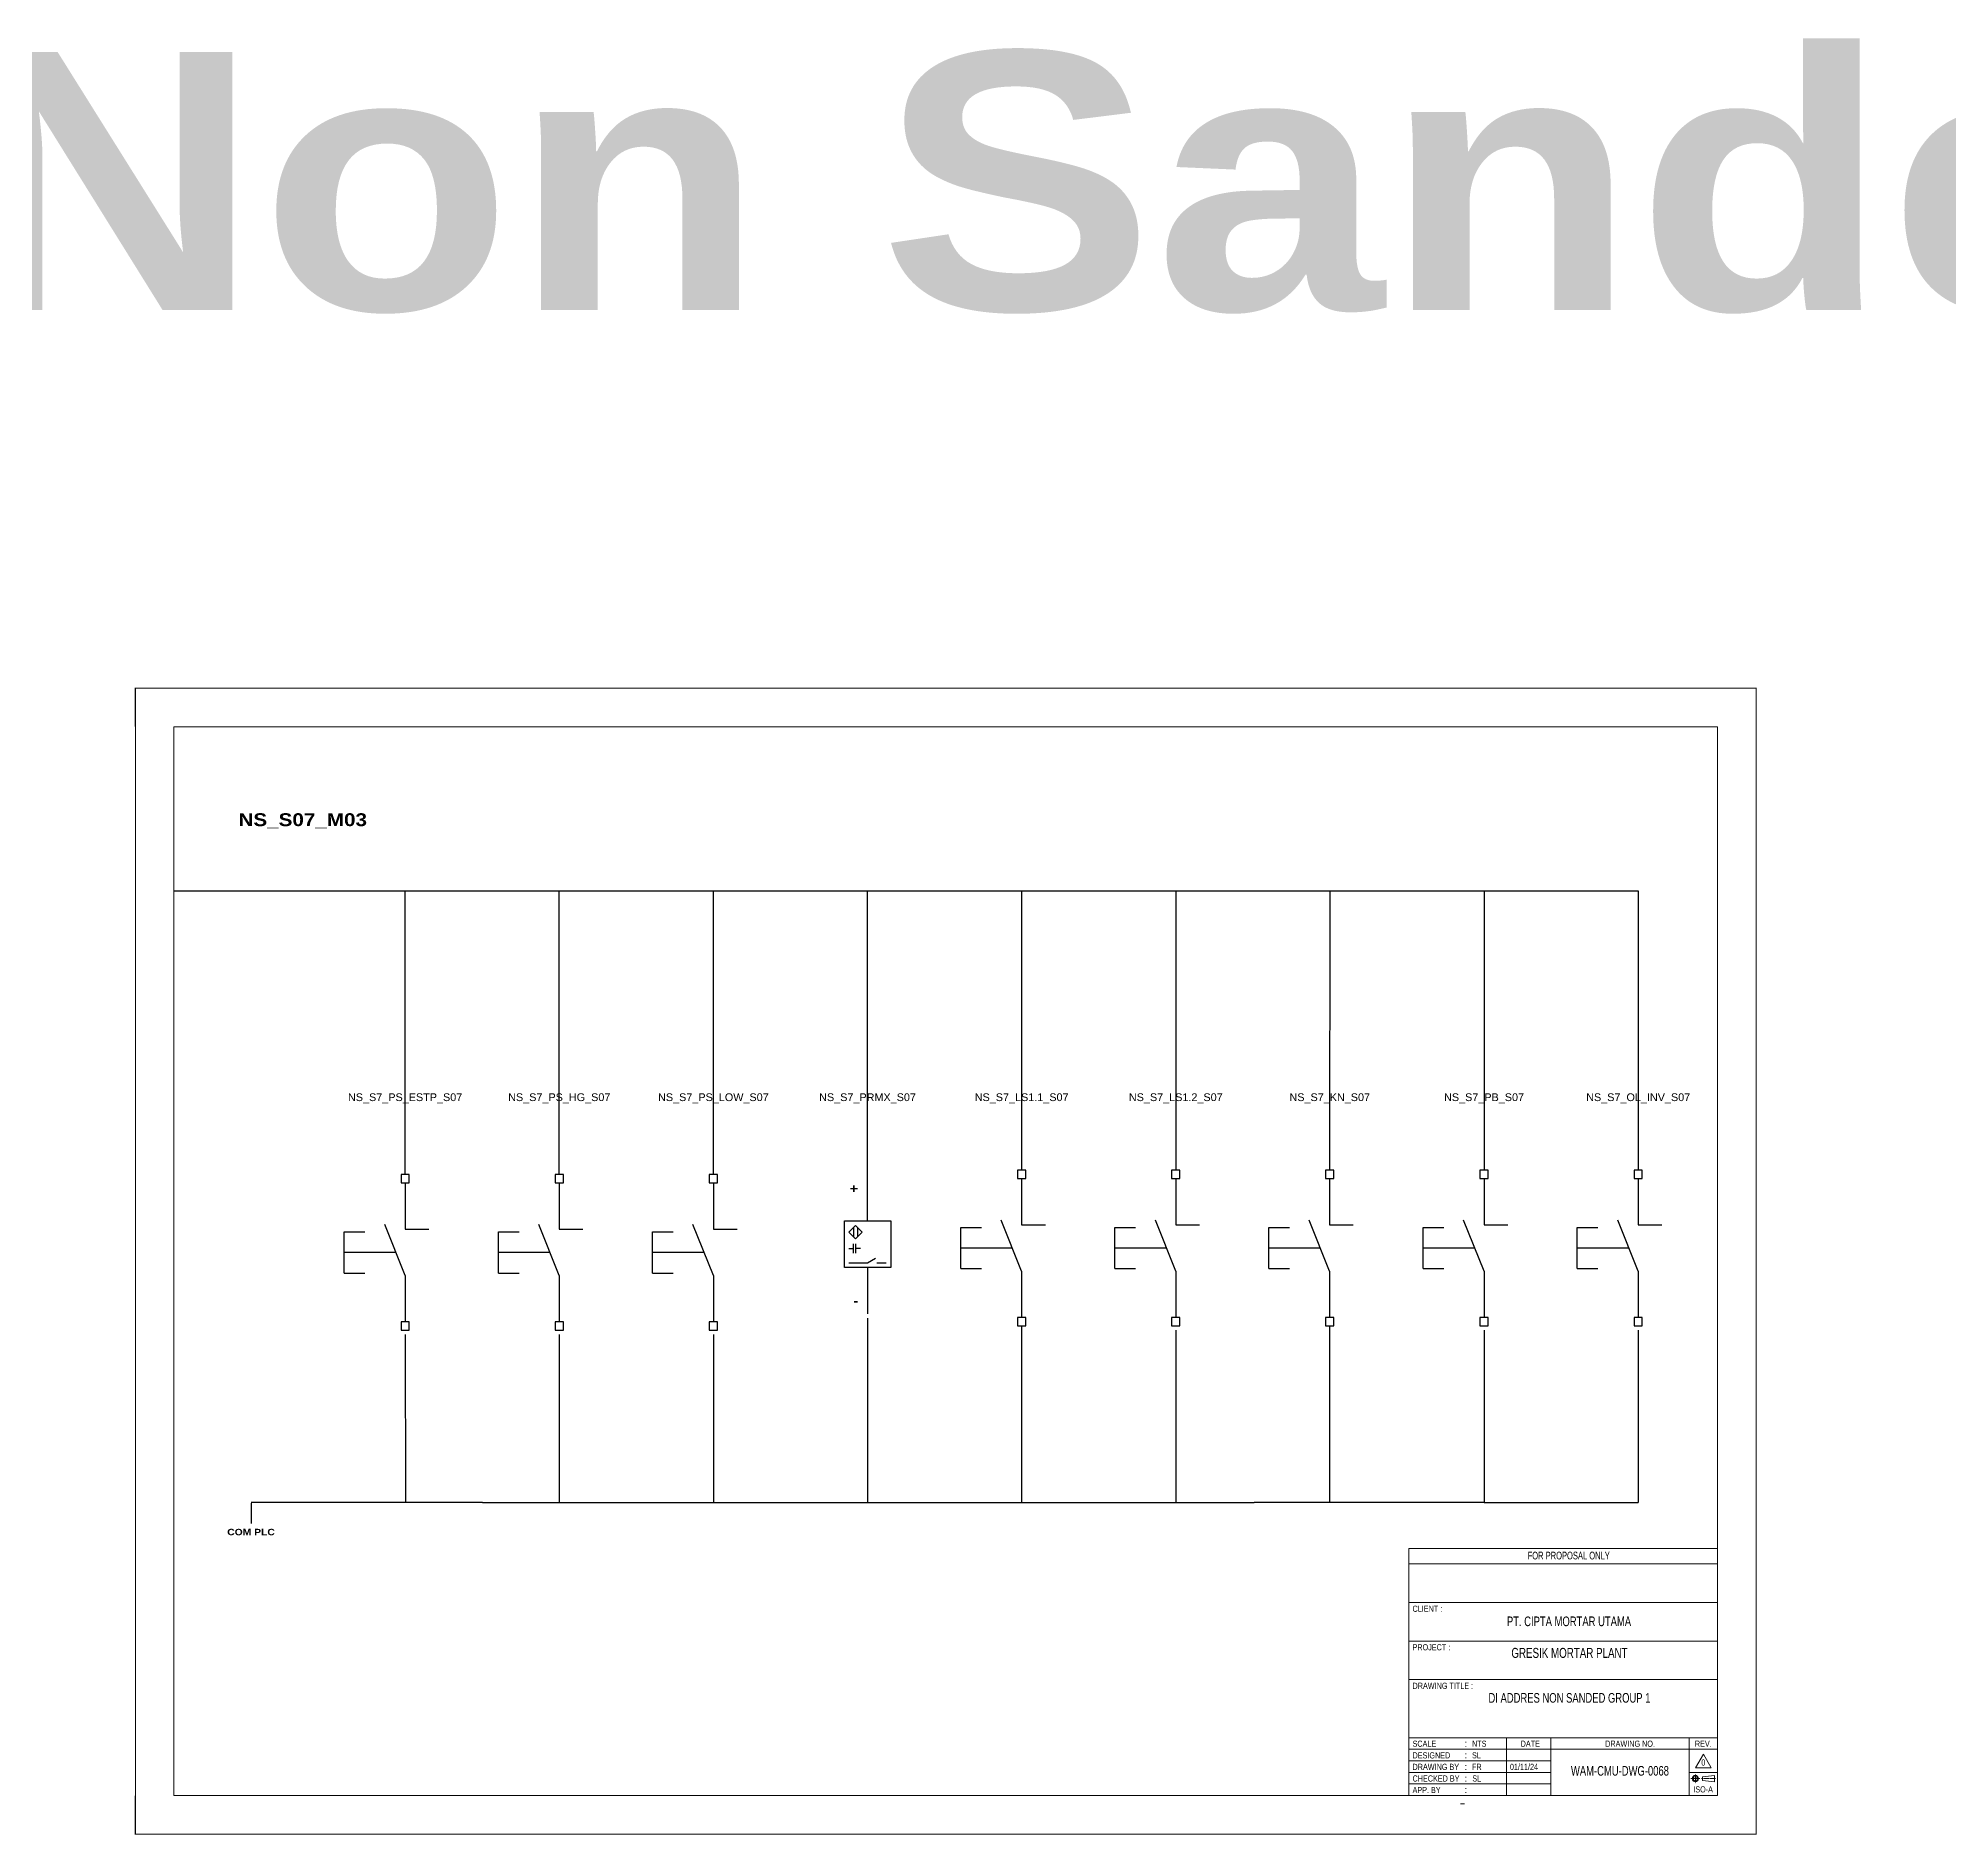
# Model space of a CAD drawing. Header units: centimetres. Extents: x 17259 to 54652, y 10858 to 53453.
# Drawn here: x 24663 to 32067, y 46494 to 53453 of the extents above; entities that cross this region are included whole.
import ezdxf
from ezdxf.enums import TextEntityAlignment as Align

# ---------------------------------------------------------------- set-up
doc = ezdxf.new("R2010")
doc.units = ezdxf.units.CM
doc.header["$MEASUREMENT"] = 0
doc.linetypes.add('CENTER', pattern=[2, 1.25, -0.25, 0.25, -0.25])
for name, color, linetype in [('1', 7, 'Continuous'), ('Etiket-Line-L', 7, 'Continuous'), ('EtIket-Line-S', 2, 'Continuous'), ('Etiket-Text-List0', 2, 'Continuous'), ('Etiket-Text-List1', 3, 'Continuous'), ('Etiket-Text-List2', 1, 'Continuous')]:
    doc.layers.add(name, color=color, linetype=linetype)
for name, color, linetype, lineweight in [('Center_line', 2, 'CENTER', 5), ('Etiket', 7, 'Continuous', 5), ('Object', 4, 'Continuous', 25)]:
    doc.layers.add(name, color=color, linetype=linetype, lineweight=lineweight)
doc.styles.add('Bold', font='ariblk.ttf', dxfattribs={"height": 25.4})
doc.styles.add('DIM', font='romans', dxfattribs={"height": 6.096})
doc.styles.get("Standard").update_dxf_attribs({"font": 'arial.ttf'})

# ---------------------------------------------------------------- blocks, each defined once
blk = doc.blocks.new('x5 Out Line')
at = {"const_width": 0.3}
for points in [[(9.65, 286.71), (0, 286.71), (0, 277.06)], [(405.45, 277.06), (405.45, 286.71), (395.8, 286.71)], [(0, 9.65), (0, 0), (9.65, 0)], [(405.45, 9.65), (405.45, 0), (395.8, 0)]]:
    blk.add_lwpolyline(points, dxfattribs=at)
at = {"lineweight": 15}
blk.add_lwpolyline([(395.8, 9.65), (395.8, 277.06), (9.65, 277.06), (9.65, 9.65)], close=True, dxfattribs=at)
at = {"layer": 'EtIket-Line-S', "lineweight": 9, "ltscale": 0.5}
blk.add_lwpolyline([(0, 0), (405.45, 0), (405.45, 286.71), (0, 286.71)], close=True, dxfattribs=at)
blk = doc.blocks.new('A$C6CDB76E5')
at = {"lineweight": 15}
for p, q in [((-196.2, 0), (-196.2, 157.1)), ((-196.2, 157.1), (0, 157.1)), ((-196.2, 147.3), (0, 147.3)), ((0, 0), (0, 157.1)), ((-196.2, 122.8), (0, 122.8)), ((-196.2, 98.2), (0, 98.2)), ((-196.2, 73.7), (0, 73.7)), ((-196.2, 36.8), (0, 36.8)), ((-134, 0), (-134, 36.8)), ((-105.9, 0), (-105.9, 36.8)), ((-18.1, 0), (-18.1, 36.8)), ((-196.2, 29.4), (0, 29.4)), ((-196.2, 22.1), (-105.9, 22.1)), ((-196.2, 14.7), (-105.9, 14.7)), ((-18.1, 14.7), (0, 14.7)), ((-196.2, 7.4), (-105.9, 7.4))]:
    blk.add_line(p, q, dxfattribs=at)
at = {"layer": 'Center_line', "lineweight": 13}
for p, q in [((-14.1, 13.5), (-14.1, 8)), ((-16.9, 10.8), (-11.3, 10.8)), ((-10.3, 10.8), (-1.2, 10.8))]:
    blk.add_line(p, q, dxfattribs=at)
at = {"layer": 'Etiket-Line-L', "lineweight": 15}
for p, q in [((0, 0), (0, 122.6)), ((-196.2, 0), (0, 0))]:
    blk.add_line(p, q, dxfattribs=at)
blk.add_lwpolyline([(-9, 26.4), (-4, 17.7), (-14.1, 17.7)], close=True, dxfattribs=at)
at = {"layer": 'Object', "lineweight": 15}
blk.add_lwpolyline([(-9.5, 9.5), (-1.9, 8.7), (-1.9, 12.8), (-9.5, 12)], close=True, dxfattribs=at)
for radius in [2.03, 1.27]:
    blk.add_circle((-14.1, 10.8), radius, dxfattribs=at)
at = {"layer": '1', "color": 3, "lineweight": 9, "width": 0.7}
blk.add_text('ISO-A', height=3.91, dxfattribs=at).set_placement((-15.4, 2))
at = {"layer": 'Etiket-Text-List0', "lineweight": 13, "width": 0.7}
for s, height, p in [('CLIENT :', 3.92, (-193.8, 116.8)), ('PROJECT :', 3.92, (-193.8, 92.3)), ('DRAWING TITLE :', 3.923, (-193.8, 67.8)), ('SCALE', 3.92, (-193.8, 31)), ('DESIGNED', 3.92, (-193.8, 23.6)), (':', 4.17, (-160.6, 31)), (':', 4.17, (-160.6, 23.6)), ('DATE', 3.92, (-125.1, 31)), ('DRAWING NO.', 3.923, (-71.4, 31)), ('REV.', 3.92, (-14.4, 31)), ('CHECKED BY ', 3.923, (-193.8, 8.9)), ('DRAWING BY', 3.92, (-193.8, 16.3)), (':', 4.17, (-160.6, 16.3)), ('APP. BY ', 3.92, (-193.8, 1.6)), (':', 4.17, (-160.6, 8.9)), (':', 4.17, (-160.6, 1.6))]:
    blk.add_text(s, height=height, dxfattribs=at).set_placement(p)
at = {"layer": 'Etiket-Text-List1', "lineweight": 9, "width": 0.7}
for tag, p in [('1:XXXX', (-156, 31)), ('EN', (-156, 23.6)), ('DD/MM/YY', (-131.3, 23.6)), ('EN', (-156, 16.3)), ('EN', (-155.8, 8.9)), ('DD/MM/YY', (-131.3, 16.3)), ('DD/MM/YY', (-131.3, 8.9)), ('1', (-10.3, 19.1)), ('EN', (-155.7, 1.6)), ('DD/MM/YY', (-131.3, 1.6))]:
    blk.add_attdef(tag, p, '', height=3.92, dxfattribs=at)
at = {"layer": 'Etiket-Text-List2', "lineweight": 13, "width": 0.7}
for tag, height, p in [('FOR FABRICATION', 4.9, (-94.6, 150.1)), ('CLIENT_NAME', 6.13, (-94.1, 107.7)), ('PROJECT_1', 4.9, (-94.1, 87.5)), ('PROJECT_2', 4.9, (-94.1, 79.2)), ('DRAWING_TITLE1', 6.13, (-94.1, 59)), ('DRAWING_TITLE2', 6.13, (-94.1, 49.9)), ('DRAWING_TITLE3', 6.13, (-94.1, 40.1)), ('LDP-X-XXX-AR-01', 6.13, (-62, 12.7))]:
    blk.add_attdef(tag, text='', height=height, dxfattribs=at).set_placement(p, align=Align.CENTER)

msp = doc.modelspace()

# ---------------------------------------------------------------- linework, layer by layer
at = {"color": 146, "ltscale": 50, "true_color": 0x105689}
for p, q in [((25188.2, 50151.1), (25785.2, 50151.1)), ((25785.2, 50151.1), (26382.2, 50151.1)), ((26083.7, 49051.1), (26083.7, 50151.1)), ((26382.2, 50151.1), (26979.2, 50151.1)), ((26680.7, 49051.1), (26680.7, 50151.1)), ((26979.2, 50151.1), (27576.2, 50151.1)), ((27277.7, 49051.1), (27277.7, 50151.1)), ((27576.2, 50151.1), (28173.2, 50151.1)), ((27874.7, 49051.1), (27874.7, 50151.1)), ((28173.2, 50151.1), (28770.2, 50151.1)), ((28471.7, 50151.1), (28471.7, 49068.2)), ((28770.2, 50151.1), (29367.2, 50151.1)), ((29068.7, 50151.1), (29068.7, 49068.2)), ((29367.2, 50151.1), (29964.2, 50151.1)), ((29665.7, 50151.1), (29664.4, 49068.2)), ((29964.2, 50151.1), (30262.7, 50151.1)), ((30262.7, 50151.1), (30262.7, 49068.2)), ((30262.7, 50151.1), (30859.7, 50151.1)), ((30859.7, 50151.1), (30859.7, 49068.2)), ((26083.7, 48431.5), (26084.5, 47780.9)), ((26680.7, 48431.5), (26680.7, 47780.9)), ((27277.7, 48431.5), (27277.7, 47780.9)), ((27874.7, 48495.5), (27874.7, 47780.9)), ((28471.7, 48465.7), (28471.7, 47780.9)), ((29068.7, 48448.6), (29068.7, 47780.9)), ((29664.4, 48465.7), (29664.4, 47780.9)), ((30262.7, 48448.6), (30262.7, 47780.9)), ((30859.7, 48448.6), (30859.7, 47780.9)), ((26383.2, 47780.9), (25486.7, 47780.9)), ((25486.7, 47779.2), (25486.7, 47699.2)), ((26383.2, 47780.9), (27578.2, 47780.9)), ((27578.2, 47780.9), (27578.2, 47780.9)), ((27578.2, 47780.9), (28773.2, 47780.9)), ((28773.2, 47780.9), (29372.2, 47780.9)), ((30262.7, 47780.9), (29372.2, 47780.9)), ((30262.7, 47780.9), (30859.7, 47780.9))]:
    msp.add_line(p, q, dxfattribs=at)
at = {"ltscale": 50}
for p, q in [((26083.7, 49019.1), (26083.7, 48839.6)), ((26680.7, 49019.1), (26680.7, 48839.6)), ((27277.7, 49019.1), (27277.7, 48839.6)), ((27874.7, 48871.6), (27874.7, 49051.1)), ((28471.7, 49036.2), (28471.7, 48856.7)), ((29068.7, 49036.2), (29068.7, 48856.7)), ((29664.4, 49036.2), (29664.4, 48856.7)), ((30262.7, 49036.2), (30262.7, 48856.7)), ((30859.7, 49036.2), (30859.7, 48856.7)), ((27802.9, 48764.9), (27820.9, 48764.9)), ((27847.8, 48764.9), (27829.8, 48764.9)), ((26083.7, 48660.1), (26083.7, 48480.6)), ((26680.7, 48660.1), (26680.7, 48480.6)), ((27277.7, 48660.1), (27277.7, 48480.6)), ((27874.7, 48692.1), (27874.7, 48512.6)), ((27910.6, 48710.1), (27946.5, 48710.1)), ((28471.7, 48677.2), (28471.7, 48497.7)), ((29068.7, 48677.2), (29068.7, 48497.7)), ((29664.4, 48677.2), (29664.4, 48497.7)), ((30262.7, 48677.2), (30262.7, 48497.7)), ((30859.7, 48677.2), (30859.7, 48497.7))]:
    msp.add_line(p, q, dxfattribs=at)
at = {"ltscale": 500}
for p, q in [((28471.7, 48677.2), (28392.5, 48875.3)), ((29068.7, 48677.2), (28989.5, 48875.3)), ((29664.4, 48677.2), (29585.2, 48875.3)), ((30262.7, 48677.2), (30183.5, 48875.3)), ((30859.7, 48677.2), (30780.5, 48875.3)), ((25847.8, 48669.9), (25847.8, 48829.9)), ((25847.8, 48829.9), (25927.8, 48829.9)), ((26083.7, 48660.1), (26004.5, 48858.2)), ((26083.7, 48839.6), (26175.5, 48839.6)), ((26444.8, 48669.9), (26444.8, 48829.9)), ((26444.8, 48829.9), (26524.8, 48829.9)), ((26680.7, 48660.1), (26601.5, 48858.2)), ((26680.7, 48839.6), (26772.5, 48839.6)), ((27041.8, 48669.9), (27041.8, 48829.9)), ((27041.8, 48829.9), (27121.8, 48829.9)), ((27277.7, 48660.1), (27198.5, 48858.2)), ((27277.7, 48839.6), (27369.5, 48839.6)), ((28235.8, 48687), (28235.8, 48847)), ((28235.8, 48847), (28315.8, 48847)), ((28471.7, 48856.7), (28563.5, 48856.7)), ((28832.8, 48687), (28832.8, 48847)), ((28832.8, 48847), (28912.8, 48847)), ((29068.7, 48856.7), (29160.5, 48856.7)), ((29428.5, 48687), (29428.5, 48847)), ((29428.5, 48847), (29508.5, 48847)), ((29664.4, 48856.7), (29756.2, 48856.7)), ((30026.8, 48687), (30026.8, 48847)), ((30026.8, 48847), (30106.8, 48847)), ((30262.7, 48856.7), (30354.5, 48856.7)), ((30623.8, 48687), (30623.8, 48847)), ((30623.8, 48847), (30703.8, 48847)), ((30859.7, 48856.7), (30951.5, 48856.7)), ((26047.8, 48749.9), (25847.8, 48749.9)), ((26644.8, 48749.9), (26444.8, 48749.9)), ((27241.8, 48749.9), (27041.8, 48749.9)), ((28435.8, 48767), (28235.8, 48767)), ((29032.8, 48767), (28832.8, 48767)), ((29628.5, 48767), (29428.5, 48767)), ((30226.8, 48767), (30026.8, 48767)), ((30823.8, 48767), (30623.8, 48767)), ((25847.8, 48669.9), (25927.8, 48669.9)), ((26444.8, 48669.9), (26524.8, 48669.9)), ((27041.8, 48669.9), (27121.8, 48669.9)), ((28235.8, 48687), (28315.8, 48687)), ((28832.8, 48687), (28912.8, 48687)), ((29428.5, 48687), (29508.5, 48687)), ((30026.8, 48687), (30106.8, 48687)), ((30623.8, 48687), (30703.8, 48687))]:
    msp.add_line(p, q, dxfattribs=at)
for points in [[(26067.7, 49019.1), (26099.7, 49019.1), (26099.7, 49051.1), (26067.7, 49051.1)], [(26664.7, 49019.1), (26696.7, 49019.1), (26696.7, 49051.1), (26664.7, 49051.1)], [(27261.7, 49019.1), (27293.7, 49019.1), (27293.7, 49051.1), (27261.7, 49051.1)], [(28455.7, 49036.2), (28487.7, 49036.2), (28487.7, 49068.2), (28455.7, 49068.2)], [(29052.7, 49036.2), (29084.7, 49036.2), (29084.7, 49068.2), (29052.7, 49068.2)], [(29648.4, 49036.2), (29680.4, 49036.2), (29680.4, 49068.2), (29648.4, 49068.2)], [(30246.7, 49036.2), (30278.7, 49036.2), (30278.7, 49068.2), (30246.7, 49068.2)], [(30843.7, 49036.2), (30875.7, 49036.2), (30875.7, 49068.2), (30843.7, 49068.2)], [(28455.7, 48465.7), (28487.7, 48465.7), (28487.7, 48497.7), (28455.7, 48497.7)], [(29052.7, 48465.7), (29084.7, 48465.7), (29084.7, 48497.7), (29052.7, 48497.7)], [(29648.4, 48465.7), (29680.4, 48465.7), (29680.4, 48497.7), (29648.4, 48497.7)], [(30246.7, 48465.7), (30278.7, 48465.7), (30278.7, 48497.7), (30246.7, 48497.7)], [(30843.7, 48465.7), (30875.7, 48465.7), (30875.7, 48497.7), (30843.7, 48497.7)], [(26067.7, 48448.6), (26099.7, 48448.6), (26099.7, 48480.6), (26067.7, 48480.6)], [(26664.7, 48448.6), (26696.7, 48448.6), (26696.7, 48480.6), (26664.7, 48480.6)], [(27261.7, 48448.6), (27293.7, 48448.6), (27293.7, 48480.6), (27261.7, 48480.6)]]:
    msp.add_lwpolyline(points, close=True, dxfattribs=at)
at = {"ltscale": 50}
for points in [[(27785, 48871.6), (27964.4, 48871.6), (27964.4, 48692.1), (27785, 48692.1)], [(27828.3, 48802.9), (27802.9, 48828.3), (27828.3, 48853.7), (27853.7, 48828.3)]]:
    msp.add_lwpolyline(points, close=True, dxfattribs=at)
for points in [[(27821.1, 48810.1), (27821.1, 48846.5)], [(27835.5, 48846.5), (27835.5, 48810.1)], [(27802.9, 48710.1), (27874.7, 48710.1), (27905.8, 48728)], [(27820.9, 48746.9), (27820.9, 48764.9), (27820.9, 48782.8)], [(27829.8, 48746.9), (27829.8, 48764.9), (27829.8, 48782.8)]]:
    msp.add_lwpolyline(points, dxfattribs=at)

# ---------------------------------------------------------------- block references
at = {"layer": 'Etiket', "lineweight": 0}
ref = msp.add_blockref('A$C6CDB76E5', (31167.1, 46645.8), dxfattribs=dict(at, xscale=6.095870930054101, yscale=6.095870930054101, zscale=6.095870930054101))
ref.add_attrib('FOR FABRICATION', 'FOR PROPOSAL ONLY', dxfattribs={"layer": 'Etiket-Text-List2', "lineweight": 13, "height": 29.894, "width": 0.7}).set_placement((30590.6, 47560.7), align=Align.CENTER)
ref.add_attrib('CLIENT_NAME', 'PT. CIPTA MORTAR UTAMA', dxfattribs={"layer": 'Etiket-Text-List2', "lineweight": 13, "height": 37.368, "width": 0.7}).set_placement((30591.7, 47302.2), align=Align.CENTER)
ref.add_attrib('PROJECT_1', 'GRESIK MORTAR PLANT', dxfattribs={"layer": 'Etiket-Text-List2', "lineweight": 13, "height": 38.709, "width": 0.7}).set_placement((30593.5, 47179.2), align=Align.CENTER)
ref.add_attrib('DRAWING_TITLE1', 'DI ADDRES NON SANDED GROUP 1', dxfattribs={"layer": 'Etiket-Text-List2', "lineweight": 13, "height": 37.368, "width": 0.7}).set_placement((30593.5, 47005.7), align=Align.CENTER)
ref.add_attrib('1:XXXX', 'NTS', (30216.1, 46834.8), dxfattribs={"layer": 'Etiket-Text-List1', "lineweight": 13, "height": 23.92, "width": 0.7})
ref.add_attrib('EN', 'SL', (30216.1, 46789.9), dxfattribs={"layer": 'Etiket-Text-List1', "lineweight": 13, "height": 23.92, "width": 0.7})
ref.add_attrib('EN', 'FR', (30216.1, 46745.1), dxfattribs={"layer": 'Etiket-Text-List1', "lineweight": 13, "height": 23.92, "width": 0.7})
ref.add_attrib('DD/MM/YY', '01/11/24', (30362.9, 46745.1), dxfattribs={"layer": 'Etiket-Text-List1', "lineweight": 13, "height": 23.92, "width": 0.7})
ref.add_attrib('EN', 'SL', (30217, 46700.2), dxfattribs={"layer": 'Etiket-Text-List1', "lineweight": 13, "height": 23.92, "width": 0.7})
ref.add_attrib('LDP-X-XXX-AR-01', 'WAM-CMU-DWG-0068', dxfattribs={"layer": 'Etiket-Text-List2', "lineweight": 15, "height": 37.368, "width": 0.7}).set_placement((30789, 46723.1), align=Align.CENTER)
ref.add_attrib('1', '0', (31104.2, 46762), dxfattribs={"layer": 'Etiket-Text-List1', "lineweight": 13, "height": 23.9, "width": 0.7})
at = {"layer": 'Etiket-Line-L', "lineweight": 0}
ref = msp.add_blockref('x5 Out Line', (25038.7, 46496.4), dxfattribs=dict(at, xscale=15.48351216233742, yscale=15.48351216233742, zscale=15.48351216233742))
ref.add_attrib('FILE_NAME', '-', (30168.9, 46604.3), dxfattribs={"layer": 'Etiket-Text-List1', "lineweight": 13, "height": 21.7, "style": 'DIM', "width": 0.7})

# ---------------------------------------------------------------- texts
at = {"ltscale": 500, "style": 'Bold'}
for s, height, p in [('PLAN 3 - Non Sanded Batching', 1000, (17260.9, 52400.1)), ('NS_S07_M03', 50, (25438.2, 50401.1))]:
    msp.add_text(s, height=height, dxfattribs=at).set_placement(p)
at = {"ltscale": 50}
for s, p in [('NS_S7_PS_ESTP_S07', (26083.7, 49351.1)), ('NS_S7_PS_HG_S07', (26680.7, 49351.1)), ('NS_S7_PS_LOW_S07', (27277.7, 49351.1)), ('NS_S7_PRMX_S07', (27874.7, 49351.1)), ('NS_S7_LS1.1_S07', (28471.7, 49351.1)), ('NS_S7_LS1.2_S07', (29068.7, 49351.1)), ('NS_S7_KN_S07', (29665, 49351.1)), ('NS_S7_PB_S07', (30262.7, 49351.1)), ('NS_S7_OL_INV_S07', (30859.7, 49351.1))]:
    msp.add_text(s, height=30, dxfattribs=at).set_placement(p, align=Align.MIDDLE_CENTER)
at = {"ltscale": 500, "style": 'Bold'}
msp.add_text('+', height=35.9, dxfattribs=at).set_placement((27838.8, 49015.2), align=Align.TOP_RIGHT)
msp.add_text('-', height=35.9, dxfattribs=at).set_placement((27838.8, 48534.2), align=Align.BOTTOM_RIGHT)
at = {"ltscale": 50, "style": 'Bold'}
msp.add_text('COM PLC', height=25, dxfattribs=at).set_placement((25486.7, 47679.2), align=Align.TOP_CENTER)

doc.saveas('drawing.dxf')
